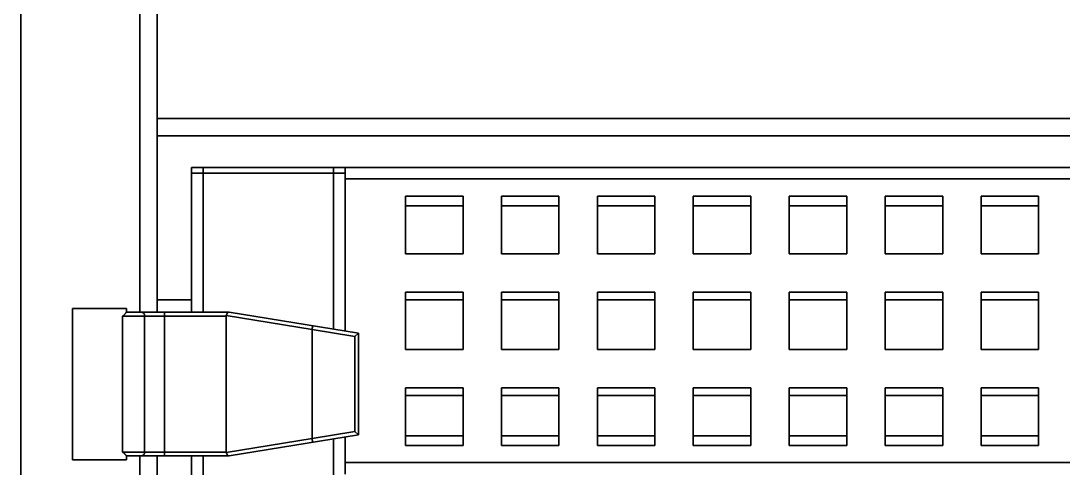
# Model space of a CAD drawing. Header units: millimetres. Extents: x 32496 to 166256, y 3504 to 23939.
# Drawn here: x 97583 to 98126, y 22355 to 22588 of the extents above; entities that cross this region are included whole.
import ezdxf

# ---------------------------------------------------------------- set-up
doc = ezdxf.new("R2010")
doc.units = ezdxf.units.MM
doc.layers.get('0').update_dxf_attribs({"lineweight": 35})

# ---------------------------------------------------------------- blocks, each defined once
blk = doc.blocks.new('8-1250')
at = {"linetype": 'Continuous'}
for p, q in [((-2380.13, -32152.29), (-2380.13, -34671.29)), ((-2318.13, -32152.29), (-2318.13, -32324.29)), ((-2309.13, -32232.29), (-2309.13, -32152.29)), ((-1586.13, -32223.29), (-2309.13, -32223.29)), ((-2309.13, -32232.29), (-2309.13, -32324.29)), ((-1582.1, -32232.29), (-2309.13, -32232.29)), ((-2291.13, -32251.79), (-2291.13, -32248.79)), ((-2211.13, -32248.79), (-2291.13, -32248.79)), ((-2285.13, -32248.79), (-2285.13, -32251.79)), ((-2217.13, -32251.79), (-2217.13, -32248.79)), ((-2211.13, -32334.15), (-2211.13, -32248.79)), ((-2211.13, -32248.79), (-1585.13, -32248.79)), ((-2291.13, -32324.29), (-2291.13, -32251.79)), ((-2211.13, -32251.79), (-2291.13, -32251.79)), ((-2291.13, -32251.79), (-2211.13, -32251.79)), ((-2285.13, -32251.79), (-2285.13, -32324.29)), ((-2217.13, -32333.17), (-2217.13, -32251.79)), ((-1585.13, -32254.79), (-2211.13, -32254.79)), ((-2179.63, -32263.79), (-2179.63, -32293.79)), ((-2149.63, -32263.79), (-2179.63, -32263.79)), ((-2149.63, -32293.79), (-2149.63, -32263.79)), ((-2129.63, -32263.79), (-2129.63, -32293.79)), ((-2099.63, -32263.79), (-2129.63, -32263.79)), ((-2099.63, -32293.79), (-2099.63, -32263.79)), ((-2079.63, -32263.79), (-2079.63, -32293.79)), ((-2049.63, -32263.79), (-2079.63, -32263.79)), ((-2049.63, -32293.79), (-2049.63, -32263.79)), ((-2029.63, -32263.79), (-2029.63, -32293.79)), ((-1999.63, -32263.79), (-2029.63, -32263.79)), ((-1999.63, -32293.79), (-1999.63, -32263.79)), ((-1979.63, -32263.79), (-1979.63, -32293.79)), ((-1949.63, -32263.79), (-1979.63, -32263.79)), ((-1949.63, -32293.79), (-1949.63, -32263.79)), ((-1929.63, -32263.79), (-1929.63, -32293.79)), ((-1899.63, -32263.79), (-1929.63, -32263.79)), ((-1899.63, -32293.79), (-1899.63, -32263.79)), ((-1879.63, -32263.79), (-1879.63, -32293.79)), ((-1849.63, -32263.79), (-1879.63, -32263.79)), ((-1849.63, -32293.79), (-1849.63, -32263.79)), ((-2179.63, -32268.79), (-2149.63, -32268.79)), ((-2129.63, -32268.79), (-2099.63, -32268.79)), ((-2079.63, -32268.79), (-2049.63, -32268.79)), ((-2029.63, -32268.79), (-1999.63, -32268.79)), ((-1979.63, -32268.79), (-1949.63, -32268.79)), ((-1929.63, -32268.79), (-1899.63, -32268.79)), ((-1879.63, -32268.79), (-1849.63, -32268.79)), ((-2179.63, -32293.79), (-2149.63, -32293.79)), ((-2129.63, -32293.79), (-2099.63, -32293.79)), ((-2079.63, -32293.79), (-2049.63, -32293.79)), ((-2029.63, -32293.79), (-1999.63, -32293.79)), ((-1979.63, -32293.79), (-1949.63, -32293.79)), ((-1929.63, -32293.79), (-1899.63, -32293.79)), ((-1879.63, -32293.79), (-1849.63, -32293.79)), ((-2179.63, -32313.79), (-2179.63, -32343.79)), ((-2149.63, -32313.79), (-2179.63, -32313.79)), ((-2149.63, -32343.79), (-2149.63, -32313.79)), ((-2129.63, -32313.79), (-2129.63, -32343.79)), ((-2099.63, -32313.79), (-2129.63, -32313.79)), ((-2099.63, -32343.79), (-2099.63, -32313.79)), ((-2079.63, -32313.79), (-2079.63, -32343.79)), ((-2049.63, -32313.79), (-2079.63, -32313.79)), ((-2049.63, -32343.79), (-2049.63, -32313.79)), ((-2029.63, -32313.79), (-2029.63, -32343.79)), ((-1999.63, -32313.79), (-2029.63, -32313.79)), ((-1999.63, -32343.79), (-1999.63, -32313.79)), ((-1979.63, -32313.79), (-1979.63, -32343.79)), ((-1949.63, -32313.79), (-1979.63, -32313.79)), ((-1949.63, -32343.79), (-1949.63, -32313.79)), ((-1929.63, -32313.79), (-1929.63, -32343.79)), ((-1899.63, -32313.79), (-1929.63, -32313.79)), ((-1899.63, -32343.79), (-1899.63, -32313.79)), ((-1879.63, -32313.79), (-1879.63, -32343.79)), ((-1849.63, -32313.79), (-1879.63, -32313.79)), ((-1849.63, -32343.79), (-1849.63, -32313.79)), ((-2309.13, -32317.79), (-2291.13, -32317.79)), ((-2179.63, -32317.79), (-2149.63, -32317.79)), ((-2129.63, -32317.79), (-2099.63, -32317.79)), ((-2079.63, -32317.79), (-2049.63, -32317.79)), ((-2029.63, -32317.79), (-1999.63, -32317.79)), ((-1979.63, -32317.79), (-1949.63, -32317.79)), ((-1929.63, -32317.79), (-1899.63, -32317.79)), ((-1879.63, -32317.79), (-1849.63, -32317.79)), ((-2353.13, -32401.29), (-2353.13, -32322.29)), ((-2325.13, -32322.29), (-2353.13, -32322.29)), ((-2325.13, -32324.29), (-2325.13, -32322.29)), ((-2325.13, -32324.29), (-2271.63, -32324.29)), ((-2305.3, -32324.29), (-2305.3, -32399.29)), ((-2271.63, -32324.29), (-2204.13, -32335.29)), ((-2327.1, -32326.29), (-2327.1, -32397.29)), ((-2273.13, -32326.29), (-2327.1, -32326.29)), ((-2315.62, -32397.29), (-2315.62, -32326.29)), ((-2273.13, -32326.29), (-2273.13, -32397.29)), ((-2273.05, -32326.01), (-2228.32, -32333.29)), ((-2228.33, -32333.37), (-2228.33, -32390.21)), ((-2228.33, -32333.37), (-2206.13, -32336.99)), ((-2204.13, -32335.29), (-2206.13, -32336.99)), ((-2204.13, -32335.29), (-2204.13, -32388.29)), ((-2206.13, -32386.59), (-2206.13, -32336.99)), ((-2179.63, -32343.79), (-2149.63, -32343.79)), ((-2129.63, -32343.79), (-2099.63, -32343.79)), ((-2079.63, -32343.79), (-2049.63, -32343.79)), ((-2029.63, -32343.79), (-1999.63, -32343.79)), ((-1979.63, -32343.79), (-1949.63, -32343.79)), ((-1929.63, -32343.79), (-1899.63, -32343.79)), ((-1879.63, -32343.79), (-1849.63, -32343.79)), ((-2179.63, -32363.79), (-2179.63, -32393.79)), ((-2149.63, -32363.79), (-2179.63, -32363.79)), ((-2179.63, -32367.79), (-2149.63, -32367.79)), ((-2149.63, -32393.79), (-2149.63, -32363.79)), ((-2129.63, -32363.79), (-2129.63, -32393.79)), ((-2099.63, -32363.79), (-2129.63, -32363.79)), ((-2129.63, -32367.79), (-2099.63, -32367.79)), ((-2099.63, -32393.79), (-2099.63, -32363.79)), ((-2079.63, -32363.79), (-2079.63, -32393.79)), ((-2049.63, -32363.79), (-2079.63, -32363.79)), ((-2079.63, -32367.79), (-2049.63, -32367.79)), ((-2049.63, -32393.79), (-2049.63, -32363.79)), ((-2029.63, -32363.79), (-2029.63, -32393.79)), ((-1999.63, -32363.79), (-2029.63, -32363.79)), ((-2029.63, -32367.79), (-1999.63, -32367.79)), ((-1999.63, -32393.79), (-1999.63, -32363.79)), ((-1979.63, -32363.79), (-1979.63, -32393.79)), ((-1949.63, -32363.79), (-1979.63, -32363.79)), ((-1979.63, -32367.79), (-1949.63, -32367.79)), ((-1949.63, -32393.79), (-1949.63, -32363.79)), ((-1929.63, -32363.79), (-1929.63, -32393.79)), ((-1899.63, -32363.79), (-1929.63, -32363.79)), ((-1929.63, -32367.79), (-1899.63, -32367.79)), ((-1899.63, -32393.79), (-1899.63, -32363.79)), ((-1879.63, -32363.79), (-1879.63, -32393.79)), ((-1849.63, -32363.79), (-1879.63, -32363.79)), ((-1879.63, -32367.79), (-1849.63, -32367.79)), ((-1849.63, -32393.79), (-1849.63, -32363.79)), ((-2228.32, -32390.28), (-2273.05, -32397.57)), ((-2271.63, -32399.29), (-2204.13, -32388.29)), ((-2206.13, -32386.59), (-2228.33, -32390.21)), ((-2217.13, -33033.17), (-2217.13, -32390.41)), ((-2211.13, -32408.79), (-2211.13, -32389.43)), ((-2204.13, -32388.29), (-2206.13, -32386.59)), ((-2149.63, -32388.79), (-2179.63, -32388.79)), ((-2099.63, -32388.79), (-2129.63, -32388.79)), ((-2049.63, -32388.79), (-2079.63, -32388.79)), ((-1999.63, -32388.79), (-2029.63, -32388.79)), ((-1949.63, -32388.79), (-1979.63, -32388.79)), ((-1899.63, -32388.79), (-1929.63, -32388.79)), ((-1849.63, -32388.79), (-1879.63, -32388.79)), ((-2179.63, -32393.79), (-2149.63, -32393.79)), ((-2129.63, -32393.79), (-2099.63, -32393.79)), ((-2079.63, -32393.79), (-2049.63, -32393.79)), ((-2029.63, -32393.79), (-1999.63, -32393.79)), ((-1979.63, -32393.79), (-1949.63, -32393.79)), ((-1929.63, -32393.79), (-1899.63, -32393.79)), ((-1879.63, -32393.79), (-1849.63, -32393.79)), ((-2353.13, -32401.29), (-2325.13, -32401.29)), ((-2327.1, -32397.29), (-2273.13, -32397.29)), ((-2325.13, -32399.29), (-2325.13, -32401.29)), ((-2325.13, -32399.29), (-2271.63, -32399.29)), ((-2318.13, -32399.29), (-2318.13, -33024.29)), ((-2309.13, -32399.29), (-2309.13, -33024.29)), ((-2291.13, -33024.29), (-2291.13, -32399.29)), ((-2285.13, -32399.29), (-2285.13, -33024.29)), ((-2211.13, -32402.79), (-1585.13, -32402.79))]:
    blk.add_line(p, q, dxfattribs=at)
for centre, major_axis, ratio, start_param, end_param in [((-2264.98, -32326.29), (8.15, 0), 0.245536, 2.999882, 3.141593), ((-2220.18, -32334.7), (8.14, -1.41), 0.241938, -3.138028, -3.099665), ((-2220.18, -32388.88), (8.14, 1.41), 0.241938, 3.099665, 3.138028), ((-2264.98, -32397.29), (8.15, 0), 0.245536, -3.141593, -2.999882)]:
    blk.add_ellipse(centre, major_axis=major_axis, ratio=ratio, start_param=start_param, end_param=end_param, dxfattribs=at)
for points, knots in [([(-2327.1, -32326.29), (-2326.95, -32326.18), (-2326.66, -32325.96), (-2326.27, -32325.62), (-2325.94, -32325.3), (-2325.66, -32325.01), (-2325.47, -32324.78), (-2325.34, -32324.61), (-2325.27, -32324.51), (-2325.21, -32324.43), (-2325.17, -32324.37), (-2325.15, -32324.33), (-2325.14, -32324.31), (-2325.13, -32324.3), (-2325.13, -32324.29), (-2325.13, -32324.29)], [0, 0, 0, 0, 0.198275, 0.380694, 0.545565, 0.690776, 0.813479, 0.865244, 0.909841, 0.946555, 0.974535, 0.984937, 0.992762, 0.997839, 1, 1, 1, 1]), ([(-2315.62, -32326.29), (-2315.62, -32326.03), (-2315.7, -32325.52), (-2316.07, -32324.86), (-2316.64, -32324.4), (-2317.11, -32324.29), (-2317.34, -32324.29)], [0, 0, 0, 0, 0.267215, 0.524636, 0.767656, 1, 1, 1, 1]), ([(-2271.77, -32324.29), (-2271.84, -32324.29), (-2271.98, -32324.3), (-2272.17, -32324.4), (-2272.32, -32324.56), (-2272.5, -32324.88), (-2272.72, -32325.38), (-2272.92, -32325.79), (-2273.05, -32326.01)], [0, 0, 0, 0, 0.095491, 0.181572, 0.27513, 0.386659, 0.667027, 1, 1, 1, 1]), ([(-2228.25, -32331.36), (-2228.23, -32331.36), (-2228.21, -32331.4), (-2228.19, -32331.45), (-2228.18, -32331.55), (-2228.17, -32331.71), (-2228.17, -32332.06), (-2228.22, -32332.6), (-2228.28, -32333.05), (-2228.32, -32333.29)], [0, 0, 0, 0, 0.029584, 0.055175, 0.088913, 0.180604, 0.302705, 0.62104, 1, 1, 1, 1]), ([(-2228.25, -32392.22), (-2228.23, -32392.22), (-2228.21, -32392.18), (-2228.19, -32392.12), (-2228.18, -32392.03), (-2228.17, -32391.86), (-2228.17, -32391.52), (-2228.22, -32390.98), (-2228.28, -32390.53), (-2228.32, -32390.28)], [0, 0, 0, 0, 0.029584, 0.055174, 0.088913, 0.180604, 0.302705, 0.62104, 1, 1, 1, 1]), ([(-2325.13, -32399.29), (-2325.13, -32399.29), (-2325.13, -32399.28), (-2325.14, -32399.27), (-2325.15, -32399.25), (-2325.17, -32399.21), (-2325.21, -32399.15), (-2325.27, -32399.07), (-2325.34, -32398.97), (-2325.47, -32398.8), (-2325.66, -32398.57), (-2325.94, -32398.28), (-2326.27, -32397.96), (-2326.66, -32397.62), (-2326.95, -32397.4), (-2327.1, -32397.29)], [0, 0, 0, 0, 0.002161, 0.007238, 0.015063, 0.025465, 0.053445, 0.090159, 0.134756, 0.186521, 0.309224, 0.454435, 0.619306, 0.801725, 1, 1, 1, 1]), ([(-2317.34, -32399.29), (-2317.11, -32399.29), (-2316.64, -32399.18), (-2316.07, -32398.72), (-2315.7, -32398.06), (-2315.62, -32397.55), (-2315.62, -32397.29)], [0, 0, 0, 0, 0.232344, 0.475364, 0.732785, 1, 1, 1, 1]), ([(-2273.05, -32397.57), (-2272.92, -32397.79), (-2272.72, -32398.2), (-2272.5, -32398.7), (-2272.32, -32399.01), (-2272.17, -32399.18), (-2271.98, -32399.28), (-2271.84, -32399.29), (-2271.77, -32399.29)], [0, 0, 0, 0, 0.332942, 0.613322, 0.724857, 0.81841, 0.904497, 1, 1, 1, 1])]:
    blk.add_open_spline(points, degree=3, knots=knots, dxfattribs=at)

msp = doc.modelspace()

# ---------------------------------------------------------------- block references
at = {"color": 6}
msp.add_blockref('8-1250', (99962.893, 54760.291), dxfattribs=at)

doc.saveas('drawing.dxf')
